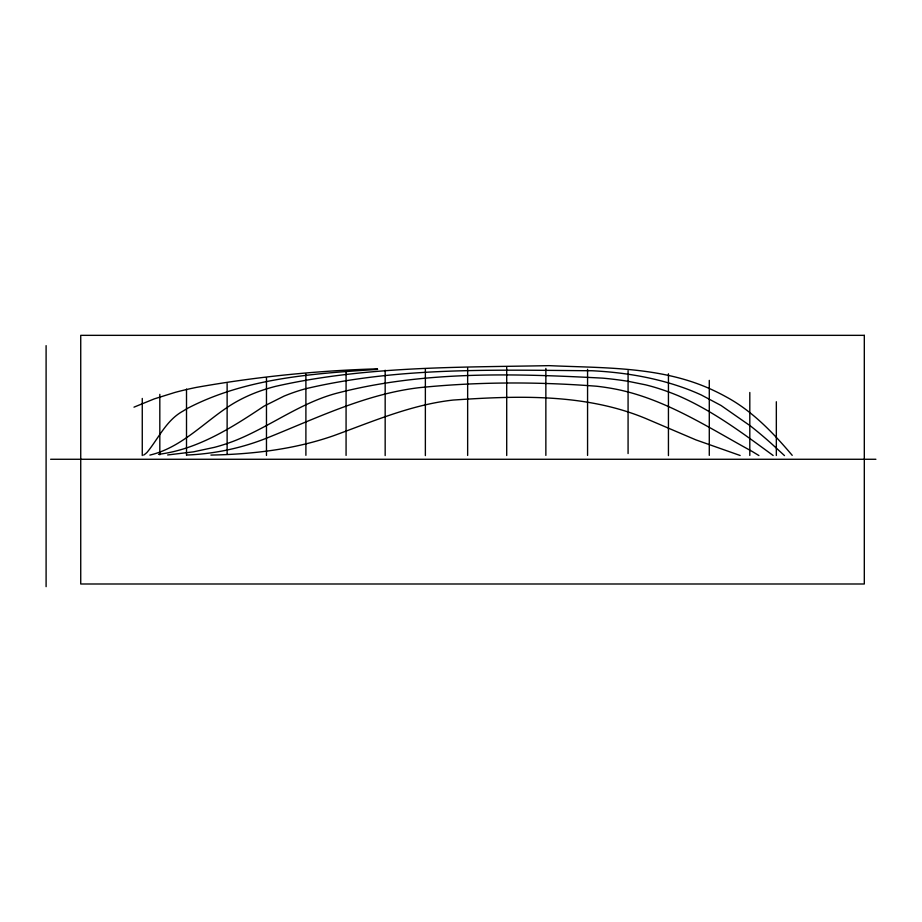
<?xml version="1.0" encoding="UTF-8"?>
<svg xmlns="http://www.w3.org/2000/svg" width="922" height="922" viewBox="0 0 922 922"><rect width="100%" height="100%" fill="white"/><g stroke="black" fill="none" stroke-linecap="round" stroke-linejoin="round"><path stroke-width="1.38" d="M133.99 407.155L154.228 398.903L175.088 392.392A352.135 352.135 0 0 1 196.363 387.401C256.132 376.787 316.753 370.644 377.432 368.835M149.871 455.099C180.747 447.85 202.99 423.325 228.598 406.498C242.912 397.094 258.944 390.582 275.505 386.376C365.089 366.069 457.854 367.417 549.189 365.642C604.29 368.155 662.791 366.253 713.87 390.594A210.919 210.919 0 0 1 726.317 396.956C752.444 411.062 773.235 432.914 792.217 455.341M158.526 454.327C197.642 449.51 231.929 427.589 263.946 406.199L284.034 396.126A187.212 187.212 0 0 1 305.297 388.819C398.915 366.656 496.497 370.125 591.993 370.748C624.886 372.384 657.893 377.905 688.746 389.683A247.327 247.327 0 0 1 701.193 394.927L721.039 405.484L750.577 426.045A453.693 453.693 0 0 1 771.23 443.424L784.484 455.595M167.666 454.961L193.366 451.861L214.48 447.331A187.005 187.005 0 0 0 235.006 440.635C269.789 426.782 300.111 402.96 336.611 393.268C423.244 370.69 514.269 373.468 602.907 378.158A366.553 366.553 0 0 1 628.62 381.397L645.561 384.831A198.679 198.679 0 0 1 658.031 388.323L662.146 389.66A247.384 247.384 0 0 1 678.315 395.757C712.729 410.693 743.063 433.444 773.143 455.491M187.546 455.007C214.48 453.797 241.161 448.242 266.239 438.296C315.969 418.461 365.331 394.063 419.176 387.678C478.092 381.685 537.699 381.685 596.718 386.237A239.501 239.501 0 0 1 616.68 389.338C665.88 399.295 708.649 427.716 752.018 451.354L758.921 455.549M377.628 369.399C313.365 373.514 245.897 377.997 187.696 408.25A92.868 92.868 0 0 0 183.19 410.993C166.306 420.109 158.676 438.25 147.071 452.345A23.223 23.223 0 0 1 143.648 455.088M210.896 455.076C252.478 454.269 294.36 449.417 333.787 435.645C372.753 421.469 411.558 404.62 453.186 400.056C517.3 395.688 585.159 393.268 645.688 418.473L695.972 439.909L740.147 455.491M50.629 459.271L875.9 459.271M776.336 401.75L776.336 455.48M749.805 392.484L749.805 455.445M709.283 380.36L709.283 455.387M668.438 373.79L668.438 455.606M628.078 370.702L628.078 453.543M587.568 369.33L587.568 455.422M545.859 368.42L545.859 455.399M506.708 367.163L506.708 455.514M467.65 368.028L467.65 455.445M425.365 369.18L425.365 455.595M385.166 370.206L385.166 455.572M346.073 372.085L346.073 455.41M305.897 374.113L305.897 455.33M266.47 377.605L266.47 455.445M227.123 383.575L227.123 454.362M186.509 389.072L186.509 455.422M159.817 394.351L159.817 454.834M142.265 398.442L142.265 455.514M46.1 345.646L46.1 586.657M864.306 335.343L80.733 335.343L80.733 583.995L864.306 583.995L864.306 335.343"/></g></svg>
